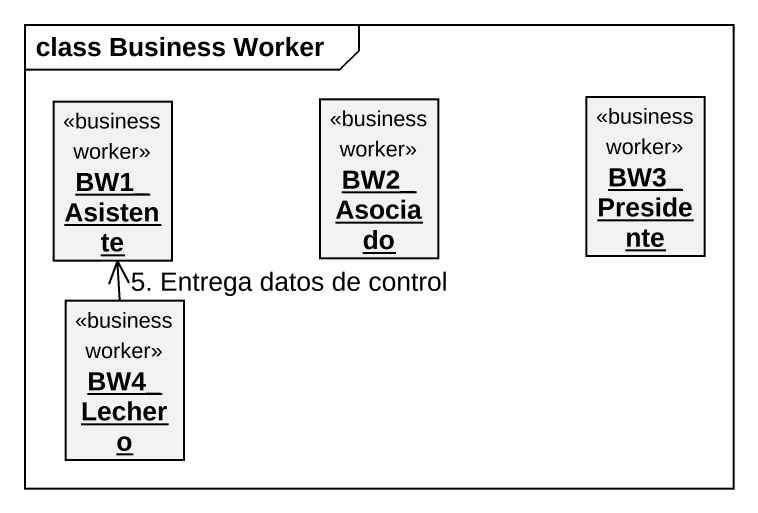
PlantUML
@startuml
mainframe class Business Worker
hide circle
hide empty members
object BW1_Asistente <<business worker>>
object BW2_Asociado <<business worker>>
object BW3_Presidente <<business worker>>
object BW4_Lechero <<business worker>>
BW4_Lechero -up-> BW1_Asistente : 5. Entrega datos de control
@enduml
